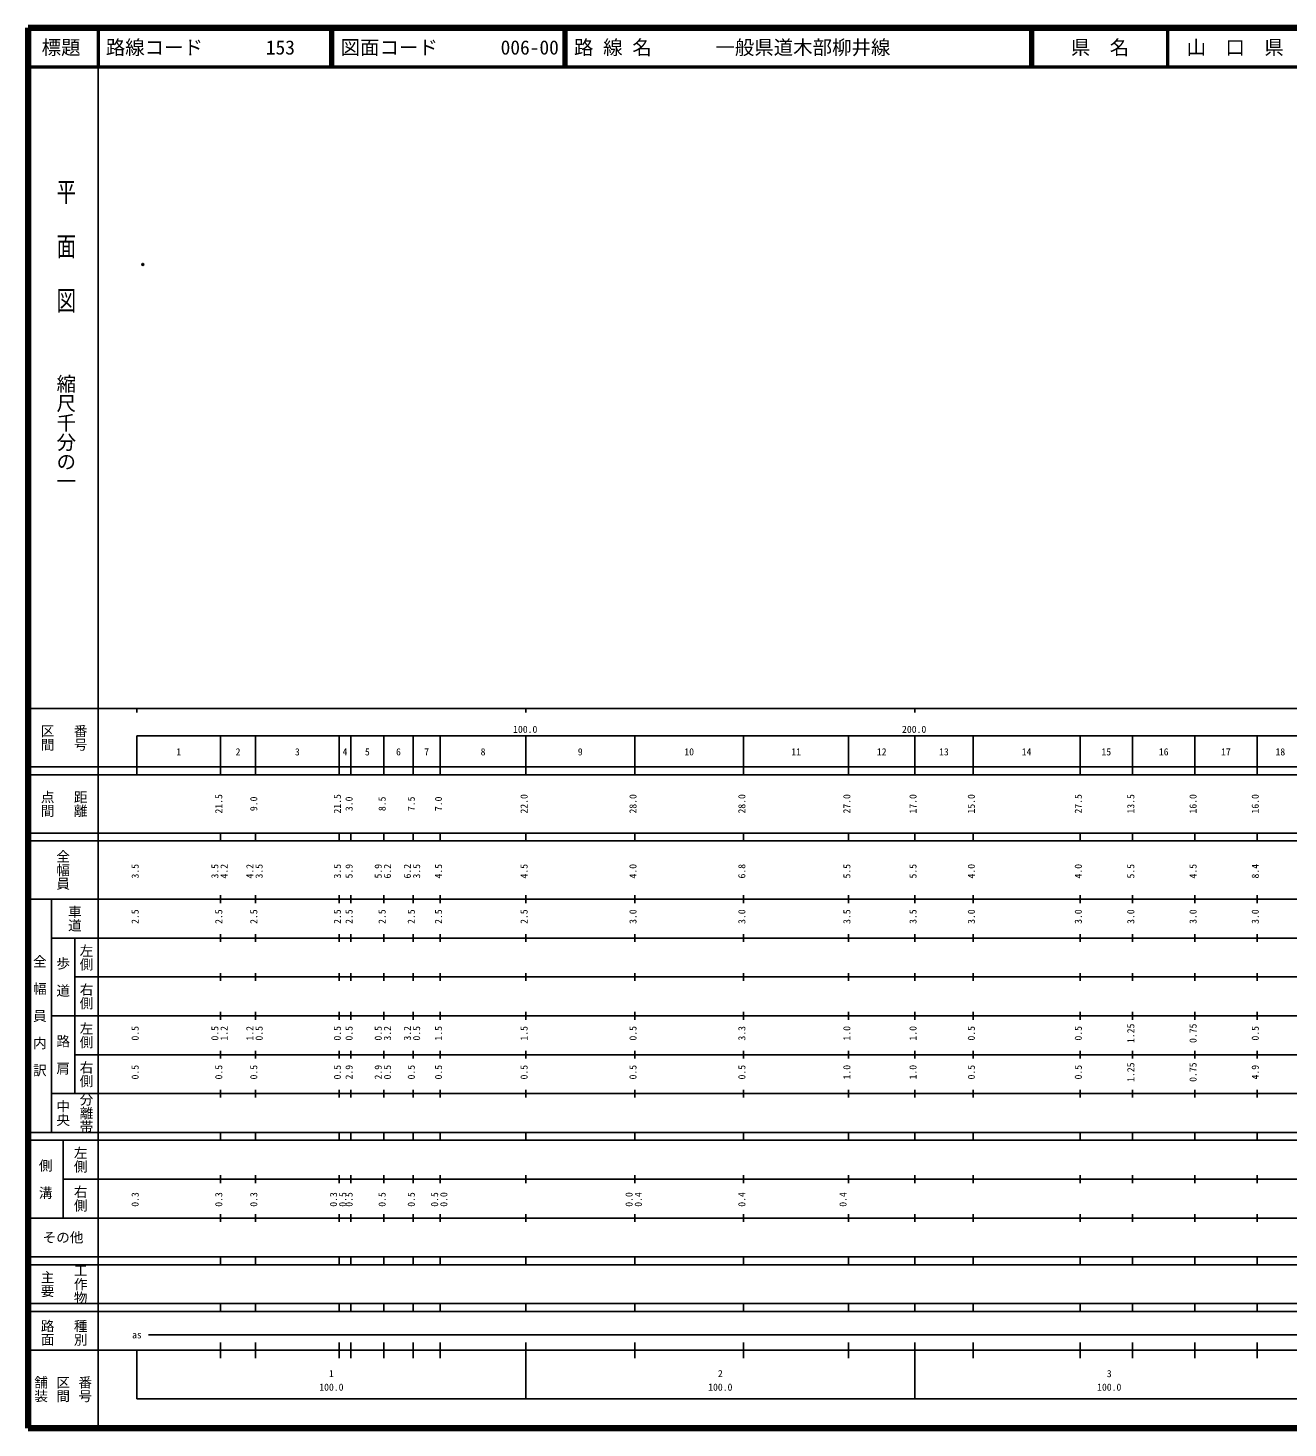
# Model space of a CAD drawing. Units: millimetres on the paper. Extents: x 40 to 680, y 20 to 380.
# Drawn here: x 40 to 364, y 20 to 380 of the extents above; entities that cross this region are included whole.
import ezdxf
from ezdxf.enums import TextEntityAlignment as Align

# ---------------------------------------------------------------- set-up
doc = ezdxf.new("R2010")
doc.units = ezdxf.units.MM
doc.header["$PDMODE"] = 32
doc.header["$PDSIZE"] = 0.5
doc.layers.add('M-OTRS', color=6, linetype='Continuous')
doc.layers.add('M-TTL-TXT', color=7, linetype='Continuous')
for name, color, linetype, lineweight in [('M-TTL', 2, 'Continuous', 140), ('M-TTL-BAND', 7, 'Continuous', 25), ('M-TTL-LINE', 7, 'Continuous', 50)]:
    doc.layers.add(name, color=color, linetype=linetype, lineweight=lineweight)
doc.styles.add('@ＭＳ ゴシック', font='')
doc.styles.add('ＭＳ ゴシック', font='')
doc.styles.get('@ＭＳ ゴシック').set_extended_font_data('@MS Gothic')
doc.styles.get('ＭＳ ゴシック').set_extended_font_data('MS Gothic')

msp = doc.modelspace()

# ---------------------------------------------------------------- linework, layer by layer
at = {"layer": 'M-OTRS'}
msp.add_point((69.497, 319.206), dxfattribs=at)
at = {"layer": 'M-TTL'}
for p, q in [((40, 380), (40, 20)), ((680, 380), (40, 380)), ((40, 20), (680, 20))]:
    msp.add_line(p, q, dxfattribs=at)
at = {"layer": 'M-TTL-BAND'}
for p, q in [((58, 370), (58, 20)), ((40, 205), (579, 205)), ((68, 205), (68, 204)), ((168, 205), (168, 204)), ((268, 205), (268, 204)), ((68, 198), (579, 198)), ((68, 198), (68, 188)), ((89.5, 188), (89.5, 198)), ((98.5, 188), (98.5, 198)), ((120, 188), (120, 198)), ((123, 188), (123, 198)), ((131.5, 188), (131.5, 198)), ((139, 188), (139, 198)), ((146, 188), (146, 198)), ((168, 188), (168, 198)), ((196, 188), (196, 198)), ((224, 188), (224, 198)), ((251, 188), (251, 198)), ((268, 188), (268, 198)), ((283, 188), (283, 198)), ((310.5, 188), (310.5, 198)), ((324, 188), (324, 198)), ((340, 188), (340, 198)), ((356, 188), (356, 198)), ((40, 190), (579, 190)), ((40, 188), (579, 188)), ((40, 173), (579, 173)), ((89.5, 171), (89.5, 173)), ((98.5, 171), (98.5, 173)), ((120, 171), (120, 173)), ((123, 171), (123, 173)), ((131.5, 171), (131.5, 173)), ((139, 171), (139, 173)), ((146, 171), (146, 173)), ((168, 171), (168, 173)), ((196, 171), (196, 173)), ((224, 171), (224, 173)), ((251, 171), (251, 173)), ((268, 171), (268, 173)), ((283, 171), (283, 173)), ((310.5, 171), (310.5, 173)), ((324, 171), (324, 173)), ((340, 171), (340, 173)), ((356, 171), (356, 173)), ((40, 171), (579, 171)), ((40, 156), (579, 156)), ((46, 96), (46, 156)), ((89.5, 155), (89.5, 157)), ((98.5, 155), (98.5, 157)), ((120, 155), (120, 157)), ((123, 155), (123, 157)), ((131.5, 155), (131.5, 157)), ((139, 155), (139, 157)), ((146, 155), (146, 157)), ((168, 155), (168, 157)), ((196, 155), (196, 157)), ((224, 155), (224, 157)), ((251, 155), (251, 157)), ((268, 155), (268, 157)), ((283, 155), (283, 157)), ((310.5, 155), (310.5, 157)), ((324, 155), (324, 157)), ((340, 155), (340, 157)), ((356, 155), (356, 157)), ((46, 146), (579, 146)), ((52, 146), (52, 106)), ((89.5, 145), (89.5, 147)), ((98.5, 145), (98.5, 147)), ((120, 145), (120, 147)), ((123, 145), (123, 147)), ((131.5, 145), (131.5, 147)), ((139, 145), (139, 147)), ((146, 145), (146, 147)), ((168, 145), (168, 147)), ((196, 145), (196, 147)), ((224, 145), (224, 147)), ((251, 145), (251, 147)), ((268, 145), (268, 147)), ((283, 145), (283, 147)), ((310.5, 145), (310.5, 147)), ((324, 145), (324, 147)), ((340, 145), (340, 147)), ((356, 145), (356, 147)), ((89.5, 135), (89.5, 137)), ((98.5, 135), (98.5, 137)), ((120, 135), (120, 137)), ((123, 135), (123, 137)), ((131.5, 135), (131.5, 137)), ((139, 135), (139, 137)), ((146, 135), (146, 137)), ((168, 135), (168, 137)), ((196, 135), (196, 137)), ((224, 135), (224, 137)), ((251, 135), (251, 137)), ((268, 135), (268, 137)), ((283, 135), (283, 137)), ((310.5, 135), (310.5, 137)), ((324, 135), (324, 137)), ((340, 135), (340, 137)), ((356, 135), (356, 137)), ((52, 136), (579, 136)), ((46, 126), (579, 126)), ((89.5, 125), (89.5, 127)), ((98.5, 125), (98.5, 127)), ((120, 125), (120, 127)), ((123, 125), (123, 127)), ((131.5, 125), (131.5, 127)), ((139, 125), (139, 127)), ((146, 125), (146, 127)), ((168, 125), (168, 127)), ((196, 125), (196, 127)), ((224, 125), (224, 127)), ((251, 125), (251, 127)), ((268, 125), (268, 127)), ((283, 125), (283, 127)), ((310.5, 125), (310.5, 127)), ((324, 125), (324, 127)), ((340, 125), (340, 127)), ((356, 125), (356, 127)), ((52, 116), (579, 116)), ((89.5, 115), (89.5, 117)), ((98.5, 115), (98.5, 117)), ((120, 115), (120, 117)), ((123, 115), (123, 117)), ((131.5, 115), (131.5, 117)), ((139, 115), (139, 117)), ((146, 115), (146, 117)), ((168, 115), (168, 117)), ((196, 115), (196, 117)), ((224, 115), (224, 117)), ((251, 115), (251, 117)), ((268, 115), (268, 117)), ((283, 115), (283, 117)), ((310.5, 115), (310.5, 117)), ((324, 115), (324, 117)), ((340, 115), (340, 117)), ((356, 115), (356, 117)), ((46, 106), (579, 106)), ((89.5, 105), (89.5, 107)), ((98.5, 105), (98.5, 107)), ((120, 105), (120, 107)), ((123, 105), (123, 107)), ((131.5, 105), (131.5, 107)), ((139, 105), (139, 107)), ((146, 105), (146, 107)), ((168, 105), (168, 107)), ((196, 105), (196, 107)), ((224, 105), (224, 107)), ((251, 105), (251, 107)), ((268, 105), (268, 107)), ((283, 105), (283, 107)), ((310.5, 105), (310.5, 107)), ((324, 105), (324, 107)), ((340, 105), (340, 107)), ((356, 105), (356, 107)), ((40, 96), (579, 96)), ((40, 94), (579, 94)), ((49, 94), (49, 74)), ((89.5, 94), (89.5, 96)), ((98.5, 94), (98.5, 96)), ((120, 94), (120, 96)), ((123, 94), (123, 96)), ((131.5, 94), (131.5, 96)), ((139, 94), (139, 96)), ((146, 94), (146, 96)), ((168, 94), (168, 96)), ((196, 94), (196, 96)), ((224, 94), (224, 96)), ((251, 94), (251, 96)), ((268, 94), (268, 96)), ((283, 94), (283, 96)), ((310.5, 94), (310.5, 96)), ((324, 94), (324, 96)), ((340, 94), (340, 96)), ((356, 94), (356, 96)), ((49, 84), (579, 84)), ((89.5, 83), (89.5, 85)), ((98.5, 83), (98.5, 85)), ((120, 83), (120, 85)), ((123, 83), (123, 85)), ((131.5, 83), (131.5, 85)), ((139, 83), (139, 85)), ((146, 83), (146, 85)), ((168, 83), (168, 85)), ((196, 83), (196, 85)), ((224, 83), (224, 85)), ((251, 83), (251, 85)), ((268, 83), (268, 85)), ((283, 83), (283, 85)), ((310.5, 83), (310.5, 85)), ((324, 83), (324, 85)), ((340, 83), (340, 85)), ((356, 83), (356, 85)), ((40, 74), (579, 74)), ((89.5, 73), (89.5, 75)), ((98.5, 73), (98.5, 75)), ((120, 73), (120, 75)), ((123, 73), (123, 75)), ((131.5, 73), (131.5, 75)), ((139, 73), (139, 75)), ((146, 73), (146, 75)), ((168, 73), (168, 75)), ((196, 73), (196, 75)), ((224, 73), (224, 75)), ((251, 73), (251, 75)), ((268, 73), (268, 75)), ((283, 73), (283, 75)), ((310.5, 73), (310.5, 75)), ((324, 73), (324, 75)), ((340, 73), (340, 75)), ((356, 73), (356, 75)), ((40, 64), (579, 64)), ((40, 62), (579, 62)), ((89.5, 62), (89.5, 64)), ((98.5, 62), (98.5, 64)), ((120, 62), (120, 64)), ((123, 62), (123, 64)), ((131.5, 62), (131.5, 64)), ((139, 62), (139, 64)), ((146, 62), (146, 64)), ((168, 62), (168, 64)), ((196, 62), (196, 64)), ((224, 62), (224, 64)), ((251, 62), (251, 64)), ((268, 62), (268, 64)), ((283, 62), (283, 64)), ((310.5, 62), (310.5, 64)), ((324, 62), (324, 64)), ((340, 62), (340, 64)), ((356, 62), (356, 64)), ((40, 52), (579, 52)), ((89.5, 50), (89.5, 52)), ((98.5, 50), (98.5, 52)), ((120, 50), (120, 52)), ((123, 50), (123, 52)), ((131.5, 50), (131.5, 52)), ((139, 50), (139, 52)), ((146, 50), (146, 52)), ((168, 50), (168, 52)), ((196, 50), (196, 52)), ((224, 50), (224, 52)), ((251, 50), (251, 52)), ((268, 50), (268, 52)), ((283, 50), (283, 52)), ((310.5, 50), (310.5, 52)), ((324, 50), (324, 52)), ((340, 50), (340, 52)), ((356, 50), (356, 52)), ((40, 50), (579, 50)), ((71, 44), (565, 44)), ((40, 40), (579, 40)), ((68, 40), (68, 27.5)), ((89.5, 38), (89.5, 42)), ((98.5, 38), (98.5, 42)), ((120, 38), (120, 42)), ((123, 38), (123, 42)), ((131.5, 38), (131.5, 42)), ((139, 38), (139, 42)), ((146, 38), (146, 42)), ((168, 27.5), (168, 42)), ((196, 38), (196, 42)), ((224, 38), (224, 42)), ((251, 38), (251, 42)), ((268, 27.5), (268, 42)), ((283, 38), (283, 42)), ((310.5, 38), (310.5, 42)), ((324, 38), (324, 42)), ((340, 38), (340, 42)), ((356, 38), (356, 42)), ((68, 27.5), (579, 27.5))]:
    msp.add_line(p, q, dxfattribs=at)
at = {"layer": 'M-TTL-LINE'}
for p, q in [((58, 380), (58, 370)), ((117.75, 380), (117.75, 370)), ((118.25, 380), (118.25, 370)), ((177.75, 380), (177.75, 370)), ((178.25, 380), (178.25, 370)), ((297.75, 380), (297.75, 370)), ((298.25, 380), (298.25, 370)), ((333, 380), (333, 370)), ((40, 370), (680, 370))]:
    msp.add_line(p, q, dxfattribs=at)

# ---------------------------------------------------------------- texts
at = {"layer": 'M-TTL-BAND', "style": '@ＭＳ ゴシック', "width": 1.4}
msp.add_text('平  面  図', height=3.666, rotation=270, dxfattribs=at).set_placement((49.777, 306.475), align=Align.MIDDLE_RIGHT)
at = {"layer": 'M-TTL-BAND', "style": '@ＭＳ ゴシック'}
msp.add_text('縮尺千分の一', height=3.666, rotation=270, dxfattribs=at).set_placement((49.777, 261.03), align=Align.MIDDLE_RIGHT)
for s, p in [('区間', (45, 197.5)), ('番号', (53.5, 197.5)), ('点間', (45, 180.5)), ('距離', (53.5, 180.5)), ('全幅員', (49, 163.5)), ('車道', (52, 151)), ('左側', (55, 141)), ('全\u3000幅\u3000員\u3000内\u3000訳', (43, 126)), ('歩\u3000道', (49, 136)), ('右側', (55, 131)), ('左側', (55, 121)), ('路\u3000肩', (49, 116)), ('右側', (55, 111)), ('分離帯', (55, 101)), ('中央', (49, 101)), ('左側', (53.5, 89)), ('側\u3000溝', (44.5, 84)), ('右側', (53.5, 79)), ('工作物', (53.5, 57)), ('主要', (45, 57)), ('路面', (45, 44.5)), ('種別', (53.5, 44.5)), ('舗装', (43.333, 30)), ('区間', (49, 30)), ('番号', (54.667, 30))]:
    msp.add_text(s, height=2.566, rotation=270, dxfattribs=at).set_placement(p, align=Align.MIDDLE_CENTER)
at = {"layer": 'M-TTL-BAND', "style": 'ＭＳ ゴシック'}
for s, p in [('100.0', (167.844, 198.195)), ('200.0', (267.844, 198.195)), ('1', (78.75, 192.405)), ('2', (94, 192.405)), ('3', (109.25, 192.405)), ('4', (121.5, 192.405)), ('5', (127.25, 192.405)), ('6', (135.25, 192.405)), ('7', (142.5, 192.405)), ('8', (157, 192.405)), ('9', (182, 192.405)), ('10', (210, 192.405)), ('11', (237.5, 192.405)), ('12', (259.5, 192.405)), ('13', (275.5, 192.405)), ('14', (296.75, 192.405)), ('15', (317.25, 192.405)), ('16', (332, 192.405)), ('17', (348, 192.405)), ('18', (362, 192.405)), ('as', (68, 42.5)), ('1', (118, 32.523)), ('2', (218, 32.523)), ('3', (318, 32.523)), ('100.0', (118, 29.033)), ('100.0', (218, 29.033)), ('100.0', (318, 29.033))]:
    msp.add_text(s, height=1.833, dxfattribs=at).set_placement(p, align=Align.BOTTOM_CENTER)
for s, p in [('21.5', (90.5, 180.5)), ('9.0', (99.5, 180.5)), ('21.5', (121, 180.5)), ('3.0', (124, 180.5)), ('8.5', (132.5, 180.5)), ('7.5', (140, 180.5)), ('7.0', (147, 180.5)), ('22.0', (169, 180.5)), ('28.0', (197, 180.5)), ('28.0', (225, 180.5)), ('27.0', (252, 180.5)), ('17.0', (269, 180.5)), ('15.0', (284, 180.5)), ('27.5', (311.5, 180.5)), ('13.5', (325, 180.5)), ('16.0', (341, 180.5)), ('16.0', (357, 180.5)), ('3.5', (69, 163.174)), ('3.5', (89.5, 163.174)), ('4.2', (91.87, 163.174)), ('4.2', (98.5, 163.174)), ('3.5', (100.87, 163.174)), ('3.5', (121, 163.174)), ('5.9', (124, 163.174)), ('5.9', (131.5, 163.174)), ('6.2', (133.87, 163.174)), ('6.2', (139, 163.174)), ('3.5', (141.37, 163.174)), ('4.5', (147, 163.174)), ('4.5', (169, 163.174)), ('4.0', (197, 163.174)), ('6.8', (225, 163.174)), ('5.5', (252, 163.174)), ('5.5', (269, 163.174)), ('4.0', (284, 163.174)), ('4.0', (311.5, 163.174)), ('5.5', (325, 163.174)), ('4.5', (341, 163.174)), ('8.4', (357, 163.174)), ('2.5', (69, 151.5)), ('2.5', (90.5, 151.5)), ('2.5', (99.5, 151.5)), ('2.5', (121, 151.5)), ('2.5', (124, 151.5)), ('2.5', (132.5, 151.5)), ('2.5', (140, 151.5)), ('2.5', (147, 151.5)), ('2.5', (169, 151.5)), ('3.0', (197, 151.5)), ('3.0', (225, 151.5)), ('3.5', (252, 151.5)), ('3.5', (269, 151.5)), ('3.0', (284, 151.5)), ('3.0', (311.5, 151.5)), ('3.0', (325, 151.5)), ('3.0', (341, 151.5)), ('3.0', (357, 151.5)), ('0.5', (69, 121.5)), ('0.5', (89.5, 121.5)), ('1.2', (91.87, 121.5)), ('1.2', (98.5, 121.5)), ('0.5', (100.87, 121.5)), ('0.5', (121, 121.5)), ('0.5', (124, 121.5)), ('0.5', (131.5, 121.5)), ('3.2', (133.87, 121.5)), ('3.2', (139, 121.5)), ('0.5', (141.37, 121.5)), ('1.5', (147, 121.5)), ('1.5', (169, 121.5)), ('0.5', (197, 121.5)), ('3.3', (225, 121.5)), ('1.0', (252, 121.5)), ('1.0', (269, 121.5)), ('0.5', (284, 121.5)), ('0.5', (311.5, 121.5)), ('1.25', (325, 121.5)), ('0.75', (341, 121.5)), ('0.5', (357, 121.5)), ('0.5', (69, 111.5)), ('0.5', (90.5, 111.5)), ('0.5', (99.5, 111.5)), ('0.5', (121, 111.5)), ('2.9', (124, 111.5)), ('2.9', (131.5, 111.5)), ('0.5', (133.87, 111.5)), ('0.5', (140, 111.5)), ('0.5', (147, 111.5)), ('0.5', (169, 111.5)), ('0.5', (197, 111.5)), ('0.5', (225, 111.5)), ('1.0', (252, 111.5)), ('1.0', (269, 111.5)), ('0.5', (284, 111.5)), ('0.5', (311.5, 111.5)), ('1.25', (325, 111.5)), ('0.75', (341, 111.5)), ('4.9', (357, 111.5)), ('0.3', (69, 78.764)), ('0.3', (90.5, 78.764)), ('0.3', (99.5, 78.764)), ('0.3', (120, 78.764)), ('0.5', (122.37, 78.764)), ('0.5', (124, 78.764)), ('0.5', (132.5, 78.764)), ('0.5', (140, 78.764)), ('0.5', (146, 78.764)), ('0.0', (148.37, 78.764)), ('0.0', (196, 78.764)), ('0.4', (198.37, 78.764)), ('0.4', (225, 78.764)), ('0.4', (251, 78.764))]:
    msp.add_text(s, height=1.833, rotation=90, dxfattribs=at).set_placement(p, align=Align.BOTTOM_CENTER)
msp.add_text('その他', height=2.566, dxfattribs=at).set_placement((49, 69), align=Align.MIDDLE_CENTER)
at = {"layer": 'M-TTL-TXT', "style": 'ＭＳ ゴシック'}
for s, p in [('標題', (48.5, 375)), ('県\u3000名', (315.625, 375)), ('山\u3000口\u3000県', (350.375, 375))]:
    msp.add_text(s, height=3.666, dxfattribs=at).set_placement(p, align=Align.MIDDLE_CENTER)
for s, p in [('路線コード', (60, 375)), ('153', (101.142, 375)), ('153', (101.142, 375)), ('153', (101.142, 375)), ('図面コード', (120.38, 375)), ('006-00', (161.521, 375)), ('路 線 名', (180.38, 375)), ('一般県道木部柳井線', (216.734, 375))]:
    msp.add_text(s, height=3.666, dxfattribs=at).set_placement(p, align=Align.MIDDLE_LEFT)

doc.saveas('drawing.dxf')
